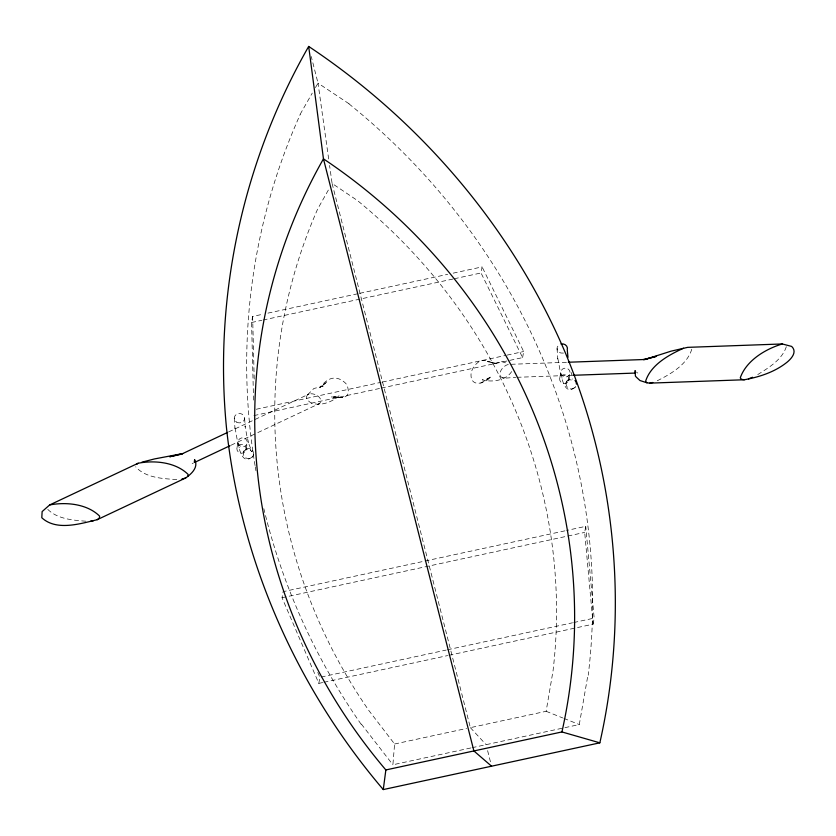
<?xml version="1.0" encoding="UTF-8"?>
<svg xmlns="http://www.w3.org/2000/svg" width="836" height="836" viewBox="0 0 836 836"><rect width="100%" height="100%" fill="white"/><g stroke="black" fill="none" stroke-linecap="round" stroke-linejoin="round"><path stroke-width="0.63" stroke-dasharray="4.18 3.13" d="M234.247 418.084L235 428.575M244.645 418.334L245.199 427.018L245.094 426.391L246.85 435.817L249.17 444.971L248.992 444.282L251.96 451.753L250.236 449.799L250.8 450.102C248.083 448.263 244.007 449.716 243.088 452.861L243.475 452.025M557.037 348.413L557.779 358.895M470.772 747.969L392.899 764.773L394.592 744.009L368.843 710.485A559.159 531.79 9.9 0 1 317.649 209.052L328.882 189.103M691.759 349.249C687.025 365.05 669.908 374.518 655.863 381.456M786.31 346.741C782.015 359.94 768.274 367.976 757.029 375.019M332.101 183.471L470.365 727.654L546.127 711.3L553.056 670.733A559.159 531.79 9.9 0 0 357.38 200.483L332.101 183.471L329.572 165.465M253.548 400.078L251.573 322.508L252.629 316.436L262.828 314.242M237.048 447.49L238.187 440.938M245.962 450.123A4.65 4.42 9.9 0 0 240.402 444.491A4.65 4.42 9.9 0 0 238.145 451.816A4.65 4.42 9.9 0 0 245.962 450.123L247.111 443.582A4.65 4.42 9.9 0 0 241.552 437.939A4.65 4.42 9.9 0 0 239.284 445.264A4.65 4.42 9.9 0 0 247.111 443.582M322.654 682.563L318.829 683.388L282.035 597.73L283.09 591.669L565.397 530.735M318.829 683.388L319.885 677.317L317.335 671.371M381.268 388.103L522.615 357.599L481.045 272.975L482.1 266.903L452.778 273.236M522.615 357.599L523.67 351.528L482.1 266.903M559.838 377.82L560.977 371.268M568.752 380.453A4.65 4.42 9.9 0 0 563.192 374.81A4.65 4.42 9.9 0 0 560.935 382.146A4.65 4.42 9.9 0 0 568.752 380.453L569.891 373.901A4.65 4.42 9.9 0 0 564.331 368.258A4.65 4.42 9.9 0 0 562.074 375.594A4.65 4.42 9.9 0 0 569.891 373.901M448.953 655.299L593.1 624.178L584.688 532.407L585.743 526.335L566.672 530.452M593.1 624.178L594.166 618.117L585.743 526.335M472.047 747.697L579.285 724.551L587.927 675.174M243.652 451.639L244.028 450.834M234.895 427.938C237.257 434.856 238.939 469.508 252.827 456.299A5.183 5.079 24.8 0 0 248.574 448.472A5.183 5.079 24.8 0 0 243.893 455.923A5.183 5.079 24.8 0 0 252.827 456.299M253.392 455.097L252.378 457.282M566.254 382.355L565.867 383.191L566.818 381.153M557.675 358.268C560.036 365.186 561.729 399.838 575.617 386.629A5.183 5.079 24.8 0 1 568.898 388.406A5.183 5.079 24.8 0 1 566.421 381.916L569.682 379.711L573.58 380.422L573.026 380.129M575.158 387.611L575.732 386.389M300.155 114.302L312.246 93.12M315.444 87.571L318.014 83.14L311.264 56.555M511.663 371.612C505.634 380.746 492.132 382.501 482.205 379.837L486.061 379.44L490.826 376.973C483.333 384.947 469.257 387.214 471.17 372.501C472.361 368.457 474.89 364.768 478.223 362.187C484.013 357.641 490.617 363.326 496.741 363.514L487.409 361.58L495.006 363.43L492.895 363.911L501.924 361.643L507.431 363.441M307.742 394.634C304.482 397.434 308.411 401.698 311.295 402.942C320.721 406.453 332.049 402.21 339.176 395.585L333.459 397.121C338.507 397.758 347.954 399.284 348.382 391.76C348.152 388.385 347.609 384.685 344.766 382.439C335.1 374.277 327.085 378.436 319.749 387.632L327.378 381.519L321.128 386.786L323.083 386.253L313.918 388.468L307.742 394.634C312.727 391.488 324.201 397.455 319.77 403.401L255.92 433.497M480.742 383.107L490.826 376.973M228.646 431.919L309.027 394.028M231.123 445.191L254.844 434.009M318.485 403.997L319.77 403.401M192.165 463.562L193.45 462.956M508.298 364.423C504.463 365.416 501.433 368.613 500.137 372.302C497.775 381.362 511.214 376.89 515.718 377.349M267.928 313.134L358.445 293.603M359.72 293.321L447.678 274.333M251.573 322.508L261.772 320.303M263.047 320.031L452.997 279.025M454.272 278.754L481.045 272.975M256.276 409.253L381.059 382.313M382.334 382.042L505.843 355.384M507.118 355.101L523.67 351.528M253.935 415.586L380.004 388.385M282.035 597.73L584.688 532.407M321.16 677.045L446.184 650.063M447.459 649.781L572.472 622.799M573.747 622.527L594.166 618.117M323.929 682.28L447.678 655.57M394.592 744.009L466.572 728.469M502.729 377.809L504.244 377.726M511.12 364.287L566.975 362.281M517.014 377.297L571.573 375.343M176.804 479.53C162.821 478.704 145.454 477.92 135.641 466.77M85.857 521.204C72.805 520.243 57.214 518.999 47.621 509.228M636.551 372.605L637.826 372.971M546.127 711.3L562.701 717.925M563.892 718.396L579.285 724.551M349.03 103.758L318.014 83.14L328.851 160.313M470.365 727.654L486.092 744.657M361.361 724.08L392.899 764.773M571.218 372.574L571.96 375.291M561.865 377.475L562.043 378.154M239.075 447.145L239.263 447.835M487.607 750.644L490.648 762.61M252.629 316.436L254.238 379.784M563.474 353.074A5.183 4.692 3 0 1 558.584 345.111M566.421 381.916A5.183 5.079 24.8 0 1 572.733 379.042M348.957 103.842A673.722 640.752 9.9 0 1 588.241 675.216M361.1 724.248A673.722 640.752 9.9 0 1 263.842 508.696M255.952 470.752A673.722 640.752 9.9 0 1 255.283 466.885M255.074 465.6A673.722 640.752 9.9 0 1 300.26 114.344M342.76 397.612L330.805 396.912L342.76 397.612M236.755 422.19A5.183 4.692 3 0 0 243.861 420.633A5.183 4.692 3 0 0 242.137 414.217A5.183 4.692 3 0 0 235.031 415.785A5.183 4.692 3 0 0 236.755 422.19"/><path stroke-width="1.25" d="M383.275 789.571L385.856 769.946A578.24 549.942 9.9 0 1 323.459 158.85L308.683 46.429C421.574 121.659 512.938 228.939 565.888 354.098C616.55 476.342 629.027 613.666 599.84 742.828L383.275 789.571C296.623 687.777 240.319 560.538 226.441 427.374C213.661 295.745 243.025 161.16 308.683 46.429M187.786 476.415L188.152 474.461C175.874 462.203 154.67 460.019 138.139 463.248L49.637 504.965L42.124 511.59L41.8 517.745C56.367 531.257 80.172 523.775 97.164 519.71L185.665 477.983C191.371 473.981 198.822 467.251 194.631 459.633L194.328 462.057M136.717 464.283L138.139 463.248M97.164 519.71L99.296 518.142L99.662 516.188C87.383 503.92 66.169 501.746 49.637 504.965M227.57 432.442L181.422 454.188L169.739 456.749L182.708 453.593L154.441 458.943L141.88 462.183M194.631 462.402L230.046 445.703M683.545 348.225C668.643 354.986 650.732 364.841 645.611 381.247L646.928 382.794L649.729 383.139L744.374 379.753C759.59 376.984 774.92 371.978 787.125 362.155C791.619 358.425 797.387 351.851 791.671 346.428L782.287 343.962L687.641 347.358L671.099 351.151L644.922 359.49L643.407 359.584L656.354 356.355L644.922 359.49L568.271 362.239M748.46 378.875L752.546 377.255M181.914 479.038L185.665 477.983M385.856 769.946L561.928 731.939L599.84 742.828M782.287 343.962C765.348 349.04 746.235 360.619 740.257 377.862L741.574 379.398L744.374 379.753M649.729 383.139L652.801 382.491M90.863 521.006L93.423 520.765M572.869 375.301L635.224 373.065M646.928 382.794L639.968 380.526L636.269 377.099L635.423 376.116L635.047 370.62L635.6 371.801M491.558 766.194L473.887 750.937L323.459 158.85A578.24 549.942 9.9 0 1 561.928 731.939M567.989 357.348L567.33 350.681M560.987 343.993A5.183 4.692 3 0 1 567.257 349.876M575.001 380.474A5.183 5.079 24.8 0 1 576.38 384.121"/></g></svg>
